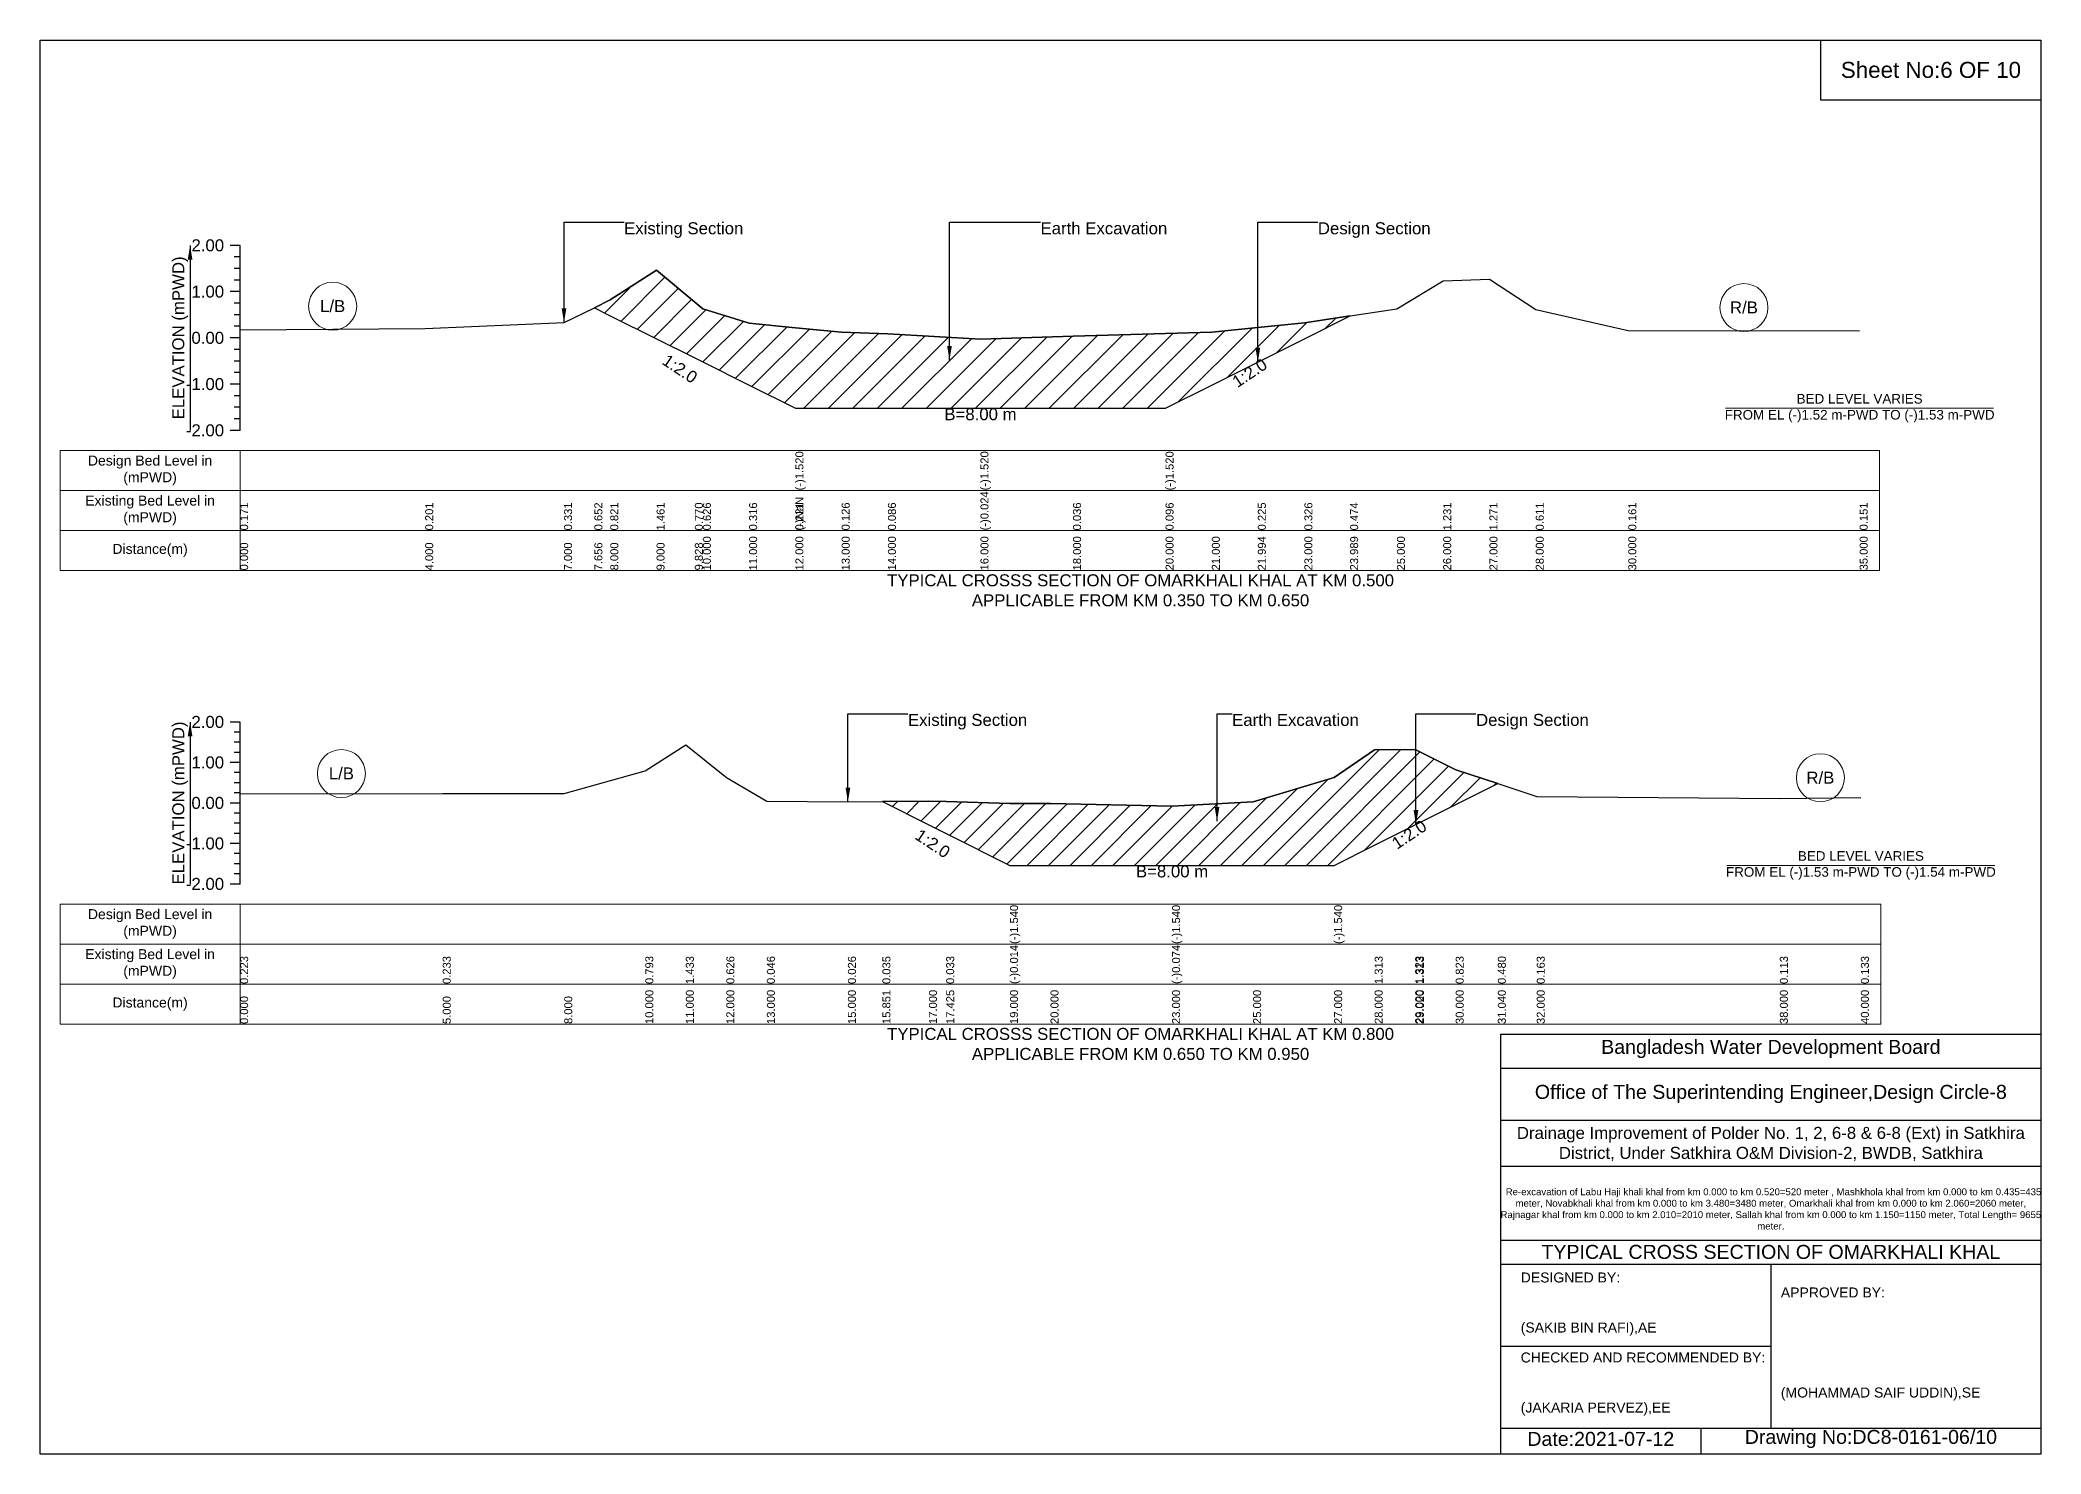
# Model space of a CAD drawing. Header units: inches. Extents: x 91000 to 648000, y -5656 to 141.
# Drawn here: x 420000 to 428000, y -5656 to 0 of the extents above; entities that cross this region are included whole.
import ezdxf

# ---------------------------------------------------------------- set-up
doc = ezdxf.new("R2010")
doc.units = ezdxf.units.IN
doc.header["$LTSCALE"] = 7
doc.header["$MEASUREMENT"] = 0
for name, color, linetype, lineweight in [('Cross section Data Border', 7, 'Continuous', 9), ('Cross Section Labels', 7, 'Continuous', 9), ('Existing_Bed_Level for Xsection', 7, 'Continuous', 25)]:
    doc.layers.add(name, color=color, linetype=linetype, lineweight=lineweight)
doc.styles.get("Standard").update_dxf_attribs({"font": 'arial.ttf'})
doc.dimstyles.get("Standard").update_dxf_attribs({"dimtxt": 0.18, "dimasz": 0.18, "dimexe": 0.18, "dimexo": 0.0625, "dimgap": 0.09, "dimtad": 0, "dimtih": 1, "dimtoh": 1, "dimdec": 4, "dimzin": 0, "dimdsep": 46, "dimtxsty": 'Standard', "dimcen": 0.09, "dimadec": 0, "dimazin": 0, "dimtfac": 1, "dimtdec": 4, "dimtofl": 0, "dimtmove": 0, "dimatfit": 3, "dimfxl": 0, "dimtolj": 1, "dimtzin": 0, "dimarcsym": 0})

msp = doc.modelspace()

# ---------------------------------------------------------------- hatches: boundary and pattern name
at = {"layer": 'Existing_Bed_Level for Xsection'}
h = msp.add_hatch(dxfattribs=at)
h.set_pattern_fill('ANSI31', color=256, scale=555, style=0)
h.paths.add_polyline_path([(422216.3, -1070.9), (422280, -1102.8), (422465, -1195.3), (422618.1, -1271.8), (422650, -1287.8), (422835, -1380.3), (423020, -1472.8), (423205, -1472.8), (423390, -1472.8), (423760, -1472.8), (424130, -1472.8), (424500, -1472.8), (424685, -1380.3), (424868.9, -1288.3), (425055, -1195.3), (425237.9, -1103.8), (425055, -1131.2), (424868.9, -1149.9), (424685, -1168.2), (424500, -1173.8), (424130, -1184.9), (423760, -1196), (423390, -1175.7), (423205, -1168.2), (423020, -1150.7), (422835, -1133.1), (422650, -1075.8), (422618.1, -1049.1), (422465, -921.3), (422280, -1039.7)])
h = msp.add_hatch(dxfattribs=at)
h.set_pattern_fill('ANSI31', color=256, scale=486, style=0)
h.paths.add_polyline_path([(423367.9, -3046.4), (423554, -3139.5), (423622.9, -3174), (423878, -3301.5), (424040, -3301.5), (424526, -3301.5), (424850, -3301.5), (425174, -3301.5), (425336, -3220.5), (425498, -3139.5), (425501.2, -3137.9), (425660, -3058.5), (425828.4, -2974.3), (425660, -2918.7), (425501.2, -2839.3), (425498, -2837.7), (425336, -2839.3), (425174, -2950.6), (424850, -3047.8), (424526, -3064), (424040, -3054.3), (423878, -3054.3), (423622.9, -3046.6), (423554, -3044.6)])

# ---------------------------------------------------------------- linework, layer by layer
for points in [[(420000, 0), (428000, 0), (428000, -5656), (420000, -5656)], [(427120, 0), (428000, 0), (428000, -240), (427120, -240)]]:
    msp.add_lwpolyline(points, close=True)
for points in [[(425840, -5656), (425840, -3976), (428000, -3976)], [(425840, -4112), (428000, -4112)], [(425840, -4320), (428000, -4320)], [(425840, -4504), (428000, -4504)], [(425840, -4800), (428000, -4800)], [(425840, -4896), (428000, -4896)], [(426920, -4896), (426920, -5552)], [(425840, -5224), (426920, -5224)], [(425840, -5552), (428000, -5552)], [(426640, -5552), (426640, -5656)]]:
    msp.add_lwpolyline(points)
at = {"layer": 'Cross section Data Border'}
for points in [[(420080, -1641.6), (427355, -1641.6), (427355, -2121.6), (420080, -2121.6)], [(420080, -3456), (427360, -3456), (427360, -3936), (420080, -3936)]]:
    msp.add_lwpolyline(points, close=True, dxfattribs=at)
for points in [[(420800, -1641.6), (420800, -2121.6)], [(420080, -1801.6), (427355, -1801.6)], [(420080, -1961.6), (427355, -1961.6)], [(420800, -3456), (420800, -3936)], [(420080, -3616), (427360, -3616)], [(420080, -3776), (427360, -3776)]]:
    msp.add_lwpolyline(points, dxfattribs=at)
at = {"layer": 'Cross Section Labels'}
for points in [[(426739.2, -1472.8), (427810.8, -1472.8)], [(426744.2, -3301.5), (427815.8, -3301.5)]]:
    msp.add_lwpolyline(points, dxfattribs=at)
for centre in [(421170, -1064.7), (426812.5, -1070.2), (421205, -2934.1), (427118, -2951.1)]:
    msp.add_circle(centre, 96, dxfattribs=at)
at = {"layer": 'Existing_Bed_Level for Xsection'}
for points in [[(420800, -821.6), (420760, -821.6)], [(420800, -867.8), (420776, -867.8)], [(420800, -1561.6), (420800, -1376.6), (420800, -1191.6), (420800, -1006.6), (420800, -821.6)], [(420800, -914.1), (420776, -914.1)], [(420800, -1159.9), (421540, -1154.4), (422095, -1130.3), (422216.3, -1070.9), (422280, -1039.7), (422465, -921.3), (422618.1, -1049.1), (422650, -1075.8), (422835, -1133.1), (423020, -1150.7), (423020, -1150.7), (423205, -1168.2), (423390, -1175.7), (423760, -1196), (423760, -1196), (424130, -1184.9), (424500, -1173.8), (424500, -1173.8), (424685, -1168.2), (424868.9, -1149.9), (425055, -1131.2), (425237.9, -1103.8), (425425, -1075.8), (425610, -963.8), (425795, -956.4), (425980, -1078.5), (426350, -1161.8), (427275, -1163.6)], [(420800, -1006.6), (420760, -1006.6)], [(420800, -960.3), (420776, -960.3)], [(420800, -1052.8), (420776, -1052.8)], [(420800, -1099.1), (420776, -1099.1)], [(420800, -1191.6), (420760, -1191.6)], [(420800, -1145.3), (420776, -1145.3)], [(420800, -1237.8), (420776, -1237.8)], [(420800, -1284.1), (420776, -1284.1)], [(420800, -1330.3), (420776, -1330.3)], [(420800, -1376.6), (420760, -1376.6)], [(420800, -1422.8), (420776, -1422.8)], [(420800, -1469.1), (420776, -1469.1)], [(420800, -1515.3), (420776, -1515.3)], [(420800, -1561.6), (420760, -1561.6)], [(420800, -2728), (420760, -2728)], [(420800, -2768.5), (420776, -2768.5)], [(420800, -3376), (420800, -3214), (420800, -3052), (420800, -2890), (420800, -2728)], [(420800, -2809), (420776, -2809)], [(420800, -2849.5), (420776, -2849.5)], [(420800, -3015.9), (421610, -3014.3), (422096, -3014.3), (422420, -2923.5), (422582, -2819.9), (422744, -2950.6), (422906, -3044.6), (423230, -3047.8), (423367.9, -3046.4), (423554, -3044.6), (423622.9, -3046.6), (423878, -3054.3), (423878, -3054.3), (424040, -3054.3), (424526, -3064), (424526, -3064), (424850, -3047.8), (425174, -2950.6), (425174, -2950.6), (425336, -2839.3), (425498, -2837.7), (425501.2, -2839.3), (425660, -2918.7), (425828.4, -2974.3), (425984, -3025.6), (426956, -3033.7), (427280, -3030.5)], [(420800, -2890), (420760, -2890)], [(420800, -2930.5), (420776, -2930.5)], [(420800, -2971), (420776, -2971)], [(420800, -3011.5), (420776, -3011.5)], [(420800, -3052), (420760, -3052)], [(420800, -3092.5), (420776, -3092.5)], [(420800, -3133), (420776, -3133)], [(420800, -3173.5), (420776, -3173.5)], [(420800, -3214), (420760, -3214)], [(420800, -3254.5), (420776, -3254.5)], [(420800, -3295), (420776, -3295)], [(420800, -3335.5), (420776, -3335.5)], [(420800, -3376), (420760, -3376)]]:
    msp.add_lwpolyline(points, dxfattribs=at)
for points in [[(422216.3, -1070.9), (422280, -1102.8), (422465, -1195.3), (422618.1, -1271.8), (422650, -1287.8), (422835, -1380.3), (423020, -1472.8), (423020, -1472.8), (423205, -1472.8), (423390, -1472.8), (423760, -1472.8), (423760, -1472.8), (424130, -1472.8), (424500, -1472.8), (424500, -1472.8), (424685, -1380.3), (424868.9, -1288.3), (425055, -1195.3), (425237.9, -1103.8), (425055, -1131.2), (424868.9, -1149.9), (424685, -1168.2), (424500, -1173.8), (424500, -1173.8), (424130, -1184.9), (423760, -1196), (423760, -1196), (423390, -1175.7), (423205, -1168.2), (423020, -1150.7), (423020, -1150.7), (422835, -1133.1), (422650, -1075.8), (422618.1, -1049.1), (422465, -921.3), (422280, -1039.7)], [(423367.9, -3046.4), (423367.9, -3046.4), (423554, -3139.5), (423622.9, -3174), (423878, -3301.5), (423878, -3301.5), (424040, -3301.5), (424526, -3301.5), (424526, -3301.5), (424850, -3301.5), (425174, -3301.5), (425174, -3301.5), (425336, -3220.5), (425498, -3139.5), (425501.2, -3137.9), (425660, -3058.5), (425828.4, -2974.3), (425828.4, -2974.3), (425828.4, -2974.3), (425660, -2918.7), (425501.2, -2839.3), (425498, -2837.7), (425336, -2839.3), (425174, -2950.6), (425174, -2950.6), (424850, -3047.8), (424526, -3064), (424526, -3064), (424040, -3054.3), (423878, -3054.3), (423878, -3054.3), (423622.9, -3046.6), (423554, -3044.6), (423367.9, -3046.4)]]:
    msp.add_lwpolyline(points, close=True, dxfattribs=at)

# ---------------------------------------------------------------- texts
at = {"attachment_point": 5}
for s, insert, char_height in [('Sheet No:6 OF 10', (427560, -120), 64), ('Bangladesh Water Development Board', (426920, -4036), 56), ('Office of The Superintending Engineer,Design Circle-8', (426920, -4216), 56)]:
    msp.add_mtext(s, dxfattribs=dict(at, insert=insert, char_height=char_height))
for s, insert, char_height, width, attachment_point in [('Drainage Improvement of Polder No. 1, 2, 6-8 & 6-8 (Ext) in Satkhira District, Under Satkhira O&M Division-2, BWDB, Satkhira', (426920, -4416), 48, 2240, 5), ('  Re-excavation of Labu Haji khali khal from km 0.000 to km 0.520=520 meter , Mashkhola khal from km 0.000 to km 0.435=435 meter, Novabkhali khal from km 0.000 to km 3.480=3480 meter, Omarkhali khal from km 0.000 to km 2.060=2060 meter, Rajnagar khal from km 0.000 to km 2.010=2010 meter, Sallah khal from km 0.000 to km 1.150=1150 meter, Total Length= 9655 meter. ', (426920, -4676), 27.4148, 2160, 5), ('TYPICAL CROSS SECTION OF OMARKHALI KHAL', (426920, -4848), 56, 2240, 5), ('DESIGNED BY:\\P\\P\\P(SAKIB BIN RAFI),AE', (425920, -5056), 40, 1120, 4), ('APPROVED BY:\\P\\P\\P\\P\\P\\P(MOHAMMAD SAIF UDDIN),SE', (426960, -5216), 40, 1120, 4), ('CHECKED AND RECOMMENDED BY:\\P\\P\\P(JAKARIA PERVEZ),EE', (425920, -5376), 40, 1120, 4), ('Date:2021-07-12', (426240, -5596), 56, 1120, 5), ('Drawing No:DC8-0161-06/10', (427320, -5596), 56, 1760, 5)]:
    msp.add_mtext(s, dxfattribs=dict(insert=insert, char_height=char_height, width=width, attachment_point=attachment_point))
at = {"layer": 'Cross section Data Border', "char_height": 40, "width": 640, "attachment_point": 5}
for s, insert in [('Design Bed Level in (mPWD)', (420440, -1721.6)), ('Existing Bed Level in (mPWD)', (420440, -1881.6)), ('Distance(m)', (420440, -2041.6)), ('Design Bed Level in (mPWD)', (420440, -3536)), ('Existing Bed Level in (mPWD)', (420440, -3696)), ('Distance(m)', (420440, -3856))]:
    msp.add_mtext(s, dxfattribs=dict(at, insert=insert))
at = {"layer": 'Cross Section Labels'}
for s, insert, char_height, attachment_point in [('Existing Section', (422335, -729.1), 48, 1), ('Earth Excavation', (424000, -729.1), 48, 1), ('Design Section', (425108.9, -729.1), 48, 1), ('L/B', (421170, -1064.7), 48, 5), ('R/B', (426812.5, -1070.2), 48, 5), ('BED LEVEL VARIES \\PFROM EL (-)1.52 m-PWD TO (-)1.53 m-PWD', (427275, -1472.8), 38.4, 5), ('B=8.00 m', (423760, -1472.8), 48, 2), ('TYPICAL CROSSS SECTION OF OMARKHALI KHAL AT KM 0.500\\PAPPLICABLE FROM KM 0.350 TO KM 0.650', (424400, -2201.6), 48, 5), ('Existing Section', (423470, -2695.6), 48, 1), ('Earth Excavation', (424766, -2695.6), 48, 1), ('Design Section', (425741.2, -2695.6), 48, 1), ('L/B', (421205, -2934.1), 48, 5), ('R/B', (427118, -2951.1), 48, 5), ('BED LEVEL VARIES \\PFROM EL (-)1.53 m-PWD TO (-)1.54 m-PWD', (427280, -3301.5), 38.4, 5), ('B=8.00 m', (424526, -3301.5), 48, 2), ('TYPICAL CROSSS SECTION OF OMARKHALI KHAL AT KM 0.800\\PAPPLICABLE FROM KM 0.650 TO KM 0.950', (424400, -4016), 48, 5)]:
    msp.add_mtext(s, dxfattribs=dict(at, insert=insert, char_height=char_height, attachment_point=attachment_point))
at = {"layer": 'Cross Section Labels', "char_height": 48, "attachment_point": 2}
for insert, rotation in [((422571.9, -1295), 326.30993), ((424822.7, -1311.4), 33.69007), ((423582.4, -3194.2), 326.30993), ((425460.7, -3158.1), 33.69007)]:
    msp.add_mtext('1:2.0', dxfattribs=dict(at, insert=insert, rotation=rotation))
at = {"layer": 'Existing_Bed_Level for Xsection', "char_height": 48, "attachment_point": 6}
for s, insert in [('2.00', (420736, -821.6)), ('1.00', (420736, -1006.6)), ('0.00', (420736, -1191.6)), ('-1.00', (420736, -1376.6)), ('-2.00', (420736, -1561.6)), ('2.00', (420736, -2728)), ('1.00', (420736, -2890)), ('0.00', (420736, -3052)), ('-1.00', (420736, -3214)), ('-2.00', (420736, -3376))]:
    msp.add_mtext(s, dxfattribs=dict(at, insert=insert))
at = {"layer": 'Existing_Bed_Level for Xsection', "rotation": 90}
for s, insert, char_height, attachment_point in [('ELEVATION (mPWD)', (420560, -1191.6), 48, 5), ('(-)1.520', (423020, -1801.6), 32, 1), ('(-)1.520', (423760, -1801.6), 32, 1), ('(-)1.520', (424500, -1801.6), 32, 1), ('(-)NaN', (423020, -1961.6), 32, 1), ('(-)0.024', (423760, -1961.6), 32, 1), ('(-)0.024', (423760, -1961.6), 32, 1), ('(-)0.024', (423760, -1961.6), 32, 1), ('0.171', (420800, -1961.6), 32, 1), ('0.201', (421540, -1961.6), 32, 1), ('0.331', (422095, -1961.6), 32, 1), ('0.652', (422216.3, -1961.6), 32, 1), ('0.821', (422280, -1961.6), 32, 1), ('1.461', (422465, -1961.6), 32, 1), ('0.770', (422618.1, -1961.6), 32, 1), ('0.626', (422650, -1961.6), 32, 1), ('0.626', (422650, -1961.6), 32, 1), ('0.316', (422835, -1961.6), 32, 1), ('0.221', (423020, -1961.6), 32, 1), ('0.221', (423020, -1961.6), 32, 1), ('0.126', (423205, -1961.6), 32, 1), ('0.126', (423205, -1961.6), 32, 1), ('0.086', (423390, -1961.6), 32, 1), ('0.036', (424130, -1961.6), 32, 1), ('0.096', (424500, -1961.6), 32, 1), ('0.096', (424500, -1961.6), 32, 1), ('0.096', (424500, -1961.6), 32, 1), ('0.225', (424868.9, -1961.6), 32, 1), ('0.326', (425055, -1961.6), 32, 1), ('0.474', (425237.9, -1961.6), 32, 1), ('1.231', (425610, -1961.6), 32, 1), ('1.271', (425795, -1961.6), 32, 1), ('0.611', (425980, -1961.6), 32, 1), ('0.161', (426350, -1961.6), 32, 1), ('0.151', (427275, -1961.6), 32, 1), ('10.000', (422650, -2121.6), 32, 1), ('11.000', (422835, -2121.6), 32, 1), ('12.000', (423020, -2121.6), 32, 1), ('12.000', (423020, -2121.6), 32, 1), ('12.000', (423020, -2121.6), 32, 1), ('13.000', (423205, -2121.6), 32, 1), ('14.000', (423390, -2121.6), 32, 1), ('16.000', (423760, -2121.6), 32, 1), ('16.000', (423760, -2121.6), 32, 1), ('16.000', (423760, -2121.6), 32, 1), ('18.000', (424130, -2121.6), 32, 1), ('20.000', (424500, -2121.6), 32, 1), ('20.000', (424500, -2121.6), 32, 1), ('20.000', (424500, -2121.6), 32, 1), ('21.000', (424685, -2121.6), 32, 1), ('21.994', (424868.9, -2121.6), 32, 1), ('23.000', (425055, -2121.6), 32, 1), ('23.989', (425237.9, -2121.6), 32, 1), ('25.000', (425425, -2121.6), 32, 1), ('26.000', (425610, -2121.6), 32, 1), ('27.000', (425795, -2121.6), 32, 1), ('28.000', (425980, -2121.6), 32, 1), ('30.000', (426350, -2121.6), 32, 1), ('35.000', (427275, -2121.6), 32, 1), ('0.000', (420800, -2121.6), 32, 1), ('4.000', (421540, -2121.6), 32, 1), ('7.000', (422095, -2121.6), 32, 1), ('7.656', (422216.3, -2121.6), 32, 1), ('8.000', (422280, -2121.6), 32, 1), ('9.000', (422465, -2121.6), 32, 1), ('9.828', (422618.1, -2121.6), 32, 1), ('ELEVATION (mPWD)', (420560, -3052), 48, 5), ('(-)1.540', (423878, -3616), 32, 1), ('(-)1.540', (424526, -3616), 32, 1), ('(-)1.540', (425174, -3616), 32, 1), ('0.223', (420800, -3776), 32, 1), ('0.233', (421610, -3776), 32, 1), ('0.233', (421610, -3776), 32, 1), ('0.793', (422420, -3776), 32, 1), ('1.433', (422582, -3776), 32, 1), ('0.626', (422744, -3776), 32, 1), ('0.626', (422744, -3776), 32, 1), ('0.626', (422744, -3776), 32, 1), ('0.626', (422744, -3776), 32, 1), ('0.046', (422906, -3776), 32, 1), ('0.046', (422906, -3776), 32, 1), ('0.026', (423230, -3776), 32, 1), ('0.026', (423230, -3776), 32, 1), ('0.035', (423367.9, -3776), 32, 1), ('0.033', (423622.9, -3776), 32, 1), ('(-)0.014', (423878, -3776), 32, 1), ('(-)0.014', (423878, -3776), 32, 1), ('(-)0.014', (423878, -3776), 32, 1), ('(-)0.014', (423878, -3776), 32, 1), ('(-)0.074', (424526, -3776), 32, 1), ('(-)0.074', (424526, -3776), 32, 1), ('(-)0.074', (424526, -3776), 32, 1), ('1.313', (425336, -3776), 32, 1), ('1.323', (425498, -3776), 32, 1), ('1.313', (425501.2, -3776), 32, 1), ('0.823', (425660, -3776), 32, 1), ('0.480', (425828.4, -3776), 32, 1), ('0.163', (425984, -3776), 32, 1), ('0.113', (426956, -3776), 32, 1), ('0.133', (427280, -3776), 32, 1), ('0.000', (420800, -3936), 32, 1), ('5.000', (421610, -3936), 32, 1), ('8.000', (422096, -3936), 32, 1), ('10.000', (422420, -3936), 32, 1), ('11.000', (422582, -3936), 32, 1), ('12.000', (422744, -3936), 32, 1), ('13.000', (422906, -3936), 32, 1), ('15.000', (423230, -3936), 32, 1), ('15.851', (423367.9, -3936), 32, 1), ('17.000', (423554, -3936), 32, 1), ('17.425', (423622.9, -3936), 32, 1), ('19.000', (423878, -3936), 32, 1), ('19.000', (423878, -3936), 32, 1), ('19.000', (423878, -3936), 32, 1), ('20.000', (424040, -3936), 32, 1), ('23.000', (424526, -3936), 32, 1), ('23.000', (424526, -3936), 32, 1), ('23.000', (424526, -3936), 32, 1), ('25.000', (424850, -3936), 32, 1), ('27.000', (425174, -3936), 32, 1), ('27.000', (425174, -3936), 32, 1), ('27.000', (425174, -3936), 32, 1), ('28.000', (425336, -3936), 32, 1), ('29.000', (425498, -3936), 32, 1), ('29.020', (425501.2, -3936), 32, 1), ('30.000', (425660, -3936), 32, 1), ('31.040', (425828.4, -3936), 32, 1), ('32.000', (425984, -3936), 32, 1), ('38.000', (426956, -3936), 32, 1), ('40.000', (427280, -3936), 32, 1)]:
    msp.add_mtext(s, dxfattribs=dict(at, insert=insert, char_height=char_height, attachment_point=attachment_point))

# ---------------------------------------------------------------- leaders
at = {"layer": 'Cross Section Labels', "annotation_type": 0, "has_hookline": 1, "hookline_direction": 0}
for points, text_width in [([(422095, -1130.3), (422095, -729.1), (422334.9, -729.1)], 467.2), ([(423636.1, -1281.2), (423636.1, -729.1), (423999.9, -729.1)], 497), ([(424868.9, -1288.3), (424868.9, -729.1), (425108.9, -729.1)], 441.2), ([(423230, -3047.8), (423230, -2695.6), (423469.9, -2695.6)], 467.2), ([(424705.8, -3125), (424705.8, -2695.6), (424765.9, -2695.6)], 497), ([(425501.2, -3137.9), (425501.2, -2695.6), (425741.1, -2695.6)], 441.2)]:
    msp.add_leader(points, dimstyle='Standard', override={"dimasz": 57.6}, dxfattribs=dict(at, text_width=text_width))
at = {"layer": 'Existing_Bed_Level for Xsection'}
for points in [[(420600, -821.6), (420600, -1561.6)], [(420600, -2728), (420600, -3376)]]:
    msp.add_leader(points, dimstyle='Standard', override={"dimasz": 57.6}, dxfattribs=at)

doc.saveas('drawing.dxf')
